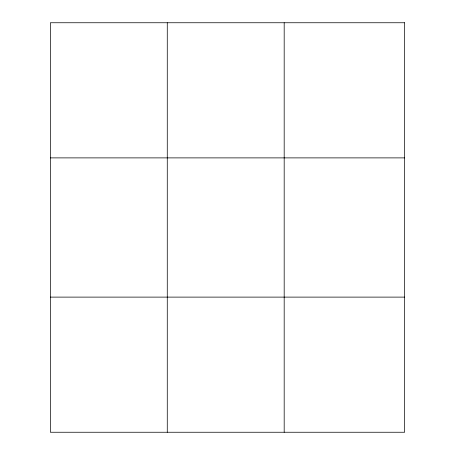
<?xml version="1.0" encoding="UTF-8"?>
<svg xmlns="http://www.w3.org/2000/svg" width="455" height="455" viewBox="0 0 455 455"><rect width="100%" height="100%" fill="white"/><g stroke="black" fill="none" stroke-linecap="round" stroke-linejoin="round"><path stroke-width="0.68" d="M167.275 432.25L167.275 22.75M284.182 432.25L284.182 22.75M50.374 157.885L404.626 157.885M50.374 297.115L404.626 297.115M404.626 22.75L404.626 432.25L50.374 432.25L50.374 22.75L404.626 22.75"/></g></svg>
